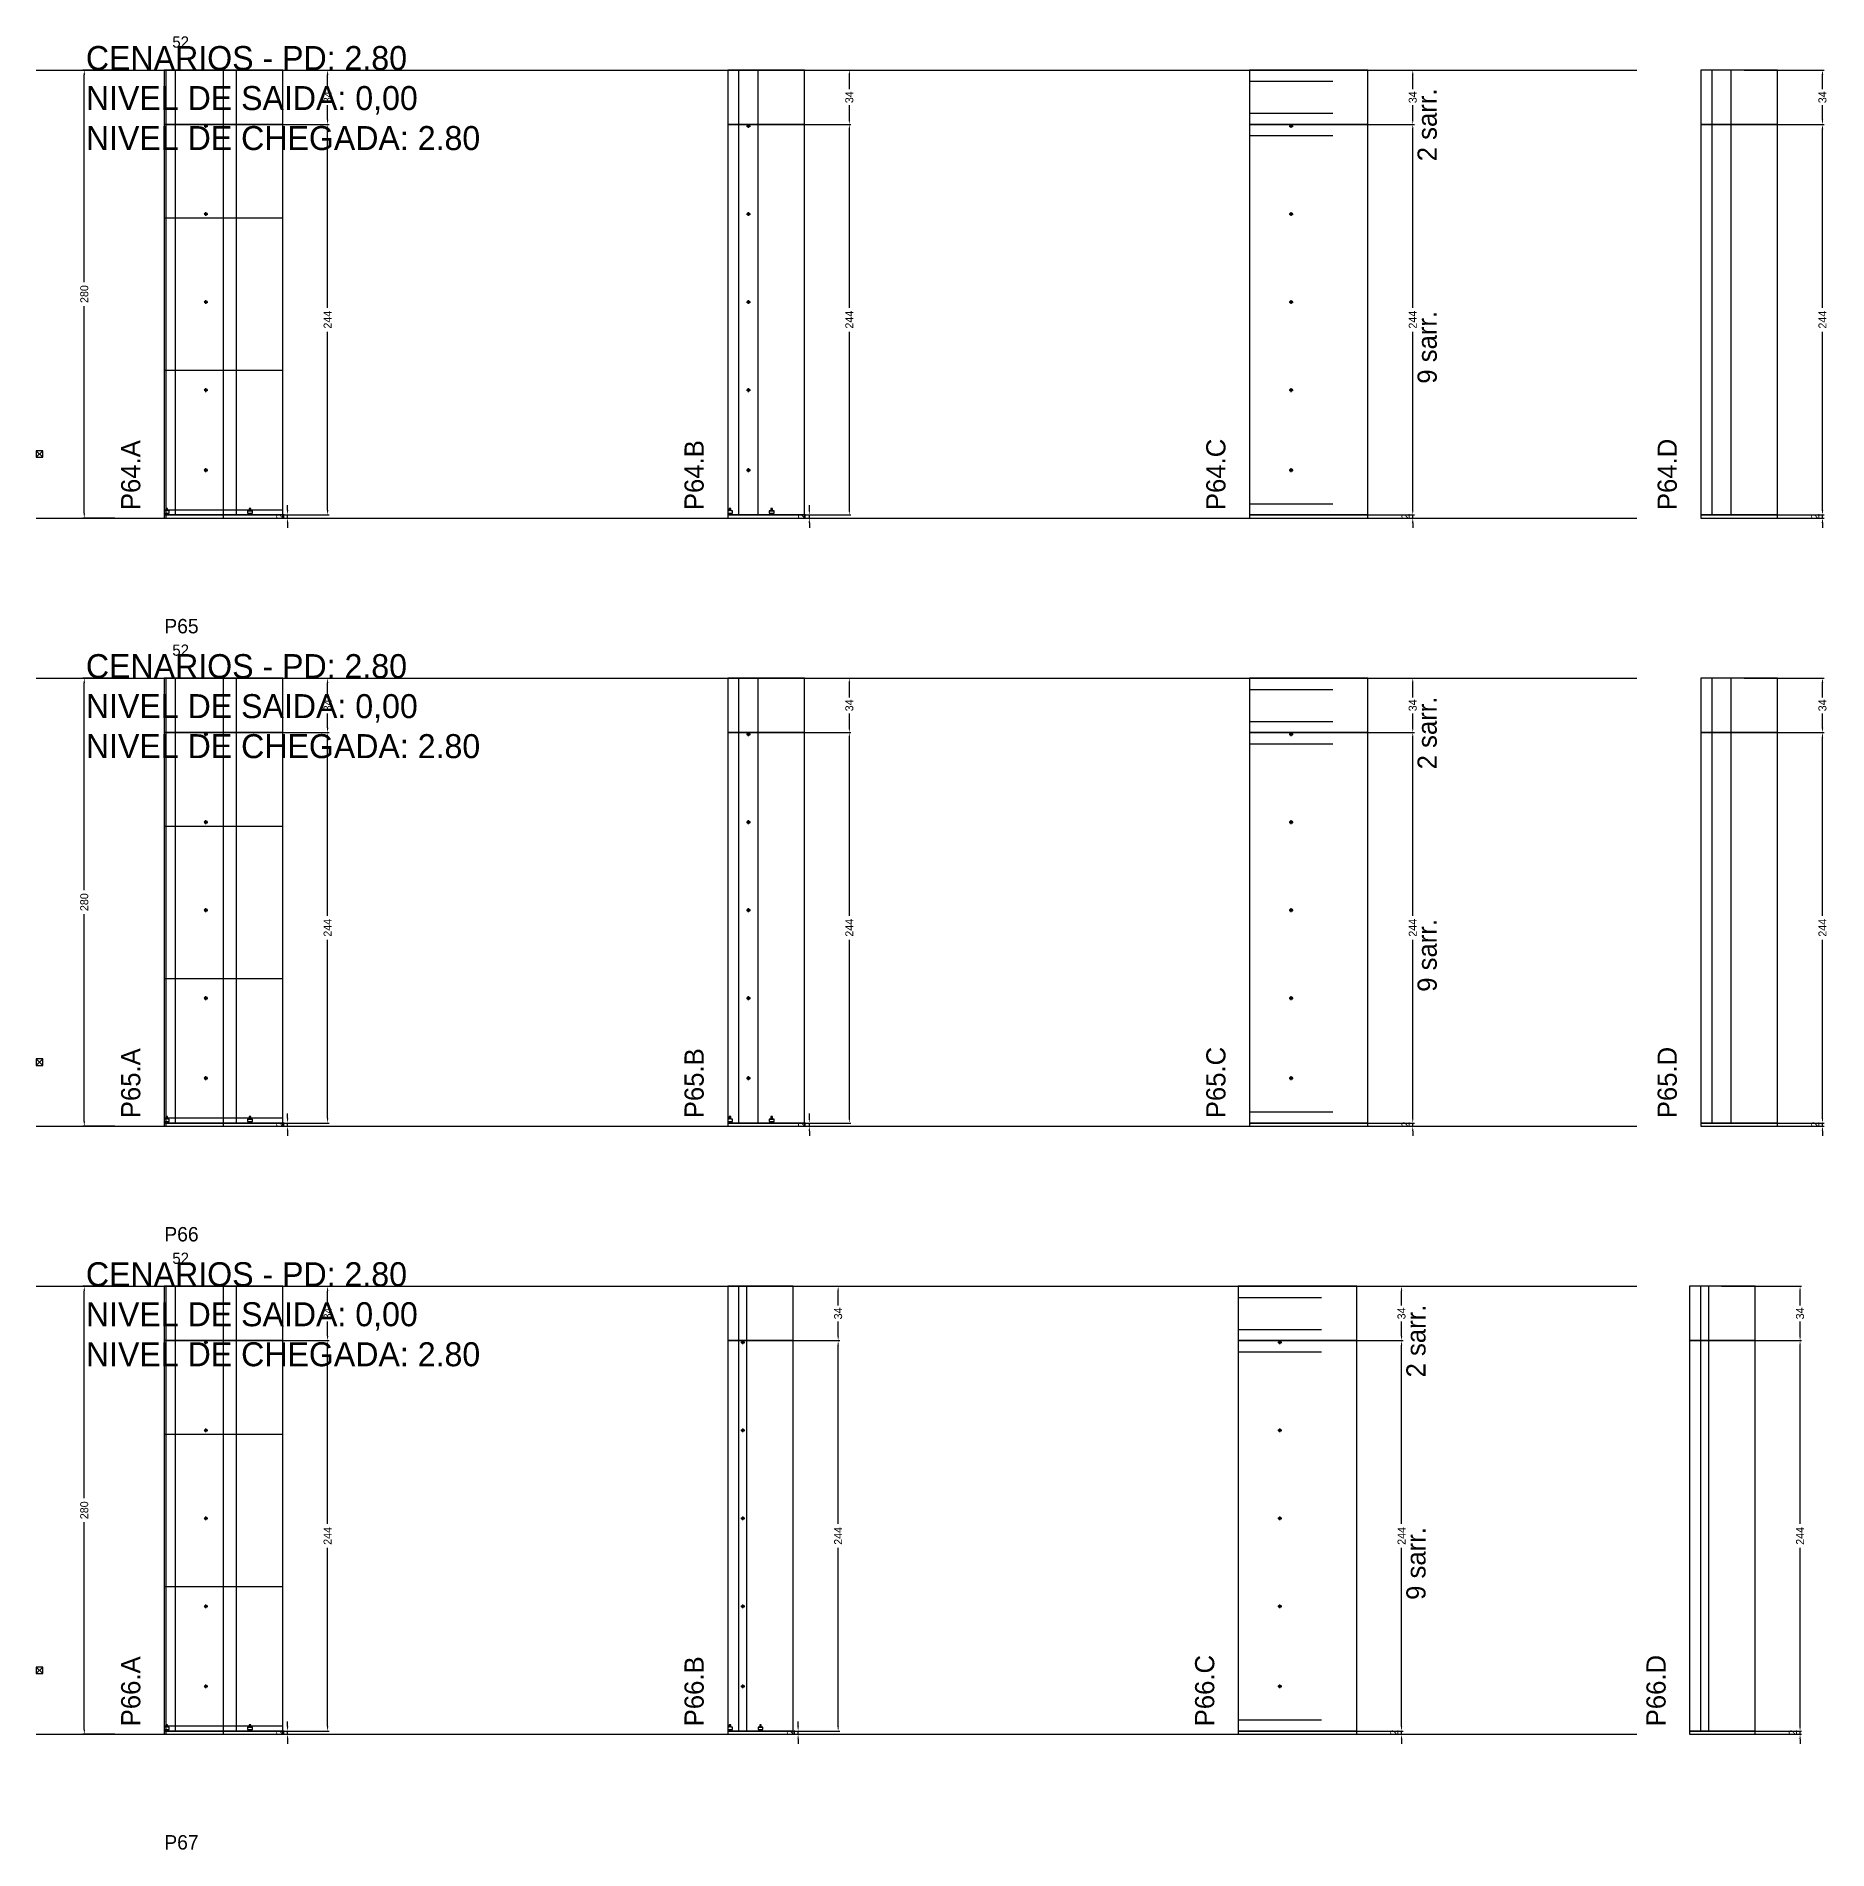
# Model space of a CAD drawing. Header units: centimetres. Extents: x -10500 to 4105, y -36866 to 295.
# Drawn here: x -7000 to -5881, y -25152 to -24019 of the extents above; entities that cross this region are included whole.
import ezdxf

# ---------------------------------------------------------------- set-up
doc = ezdxf.new("R2010")
doc.units = ezdxf.units.CM
doc.linetypes.add('DASHED', pattern=[2, -2])
for name, color, linetype in [('CHAPA', 140, 'Continuous'), ('COTA', 241, 'Continuous'), ('COTAS FURACAO', 16, 'Continuous'), ('Madeira', 30, 'Continuous'), ('NOMENCLATURA', 7, 'Continuous'), ('Nível', 160, 'Continuous'), ('Painéis', 200, 'Continuous'), ('Perfil Metálico', 150, 'Continuous'), ('SARR_2.2x7', 40, 'Continuous'), ('SARRAFO DE PRESSAO', 200, 'Continuous'), ('texto', 7, 'Continuous'), ('TEXTO_GERAL', 7, 'Continuous')]:
    doc.layers.add(name, color=color, linetype=linetype)
doc.dimstyles.new('PAINEL-NOVA', dxfattribs={"dimtxt": 5, "dimasz": 3, "dimexe": 1, "dimexo": 1, "dimgap": 1, "dimtad": 1, "dimcen": 2.5, "dimazin": 3, "dimtfac": 1, "dimtmove": 0, "dimatfit": 3})

# ---------------------------------------------------------------- blocks, each defined once
blk = doc.blocks.new('_CLOSEDFILLED')
at = {"color": 0, "linetype": 'BYBLOCK'}
blk.add_solid([(-1, 0.16), (0, 0), (-1, -0.16)], dxfattribs=at)
blk = doc.blocks.new('*D1639')
for p, q in [((-6951, -24040), (-6971, -24040)), ((-6970, -24172.5), (-6970, -24043)), ((-6970, -24317), (-6970, -24187.5)), ((-6951, -24320), (-6971, -24320))]:
    blk.add_line(p, q)
at = {"layer": 'Defpoints'}
for p in [(-6950, -24040), (-6970, -24320), (-6950, -24320)]:
    blk.add_point(p, dxfattribs=at)
at = {"layer": 'COTA', "xscale": 3, "yscale": 3}
for p, rotation in [((-6970, -24040), 90), ((-6970, -24320), 270)]:
    blk.add_blockref('_CLOSEDFILLED', p, dxfattribs=dict(at, rotation=rotation))
at = {"layer": 'COTA', "insert": (-6970, -24180), "char_height": 5, "attachment_point": 5, "rotation": 90}
blk.add_mtext('280', dxfattribs=at)
blk = doc.blocks.new('MULDURA')
at = {"layer": 'Paineis'}
for p, q in [((0, 0), (4, 4)), ((4, 0), (0, 4))]:
    blk.add_line(p, q, dxfattribs=at)
blk.add_lwpolyline([(0, 0), (4, 0), (4, 4), (0, 4)], close=True, dxfattribs=at)
blk = doc.blocks.new('*D1641')
for p, q in [((-6867, -24074), (-6817, -24074)), ((-6818, -24188.5), (-6818, -24077)), ((-6818, -24315), (-6818, -24203.5)), ((-6867, -24318), (-6817, -24318))]:
    blk.add_line(p, q)
at = {"layer": 'Defpoints'}
for p in [(-6868, -24074), (-6868, -24318), (-6818, -24318)]:
    blk.add_point(p, dxfattribs=at)
at = {"layer": 'COTA', "xscale": 3, "yscale": 3}
for p, rotation in [((-6818, -24074), 90), ((-6818, -24318), 270)]:
    blk.add_blockref('_CLOSEDFILLED', p, dxfattribs=dict(at, rotation=rotation))
at = {"layer": 'COTA', "insert": (-6818, -24196), "char_height": 5, "attachment_point": 5, "rotation": 90}
blk.add_mtext('244', dxfattribs=at)
blk = doc.blocks.new('*D1642')
for p, q in [((-6867, -24040), (-6817, -24040)), ((-6818, -24052), (-6818, -24043)), ((-6818, -24071), (-6818, -24062)), ((-6867, -24074), (-6817, -24074))]:
    blk.add_line(p, q)
at = {"layer": 'Defpoints'}
for p in [(-6868, -24040), (-6868, -24074), (-6818, -24074)]:
    blk.add_point(p, dxfattribs=at)
at = {"layer": 'COTA', "xscale": 3, "yscale": 3}
for p, rotation in [((-6818, -24040), 90), ((-6818, -24074), 270)]:
    blk.add_blockref('_CLOSEDFILLED', p, dxfattribs=dict(at, rotation=rotation))
at = {"layer": 'COTA', "insert": (-6818, -24057), "char_height": 5, "attachment_point": 5, "rotation": 90}
blk.add_mtext('34', dxfattribs=at)
blk = doc.blocks.new('SLIPTEE')
at = {"layer": 'Paineis'}
blk.add_lwpolyline([(0, 0), (3, 0), (3, 1.5), (2, 1.5), (2, 3), (1, 3), (1, 1.5), (0, 1.5)], close=True, dxfattribs=at)
blk = doc.blocks.new('SLIPTDD')
at = {"layer": 'Paineis'}
blk.add_line((0, 1.5), (3, 1.5), dxfattribs=at)
blk.add_lwpolyline([(0, 0), (3, 0), (3, 1.5), (2, 1.5), (2, 3), (1, 3), (1, 1.5), (0, 1.5)], close=True, dxfattribs=at)
blk = doc.blocks.new('furacao')
at = {"layer": 'COTAS FURACAO'}
for p, q in [((-1.2, 0), (1.2, 0)), ((0, -1.2), (0, 1.2))]:
    blk.add_line(p, q, dxfattribs=at)
blk.add_circle((0, 0), 0.8, dxfattribs=at)
blk = doc.blocks.new('*D1644')
for p, q in [((-6541, -24074), (-6491, -24074)), ((-6492, -24188.5), (-6492, -24077)), ((-6492, -24315), (-6492, -24203.5)), ((-6541, -24318), (-6491, -24318))]:
    blk.add_line(p, q)
at = {"layer": 'Defpoints'}
for p in [(-6542, -24074), (-6542, -24318), (-6492, -24318)]:
    blk.add_point(p, dxfattribs=at)
at = {"layer": 'COTA', "xscale": 3, "yscale": 3}
for p, rotation in [((-6492, -24074), 90), ((-6492, -24318), 270)]:
    blk.add_blockref('_CLOSEDFILLED', p, dxfattribs=dict(at, rotation=rotation))
at = {"layer": 'COTA', "insert": (-6492, -24196), "char_height": 5, "attachment_point": 5, "rotation": 90}
blk.add_mtext('244', dxfattribs=at)
blk = doc.blocks.new('*D1645')
for p, q in [((-6541, -24040), (-6491, -24040)), ((-6492, -24052), (-6492, -24043)), ((-6492, -24071), (-6492, -24062)), ((-6541, -24074), (-6491, -24074))]:
    blk.add_line(p, q)
at = {"layer": 'Defpoints'}
for p in [(-6542, -24040), (-6542, -24074), (-6492, -24074)]:
    blk.add_point(p, dxfattribs=at)
at = {"layer": 'COTA', "xscale": 3, "yscale": 3}
for p, rotation in [((-6492, -24040), 90), ((-6492, -24074), 270)]:
    blk.add_blockref('_CLOSEDFILLED', p, dxfattribs=dict(at, rotation=rotation))
at = {"layer": 'COTA', "insert": (-6492, -24057), "char_height": 5, "attachment_point": 5, "rotation": 90}
blk.add_mtext('34', dxfattribs=at)
blk = doc.blocks.new('*D1647')
for p, q in [((-6189, -24074), (-6139, -24074)), ((-6140, -24188.5), (-6140, -24077)), ((-6140, -24315), (-6140, -24203.5)), ((-6189, -24318), (-6139, -24318))]:
    blk.add_line(p, q)
at = {"layer": 'Defpoints'}
for p in [(-6190, -24074), (-6190, -24318), (-6140, -24318)]:
    blk.add_point(p, dxfattribs=at)
at = {"layer": 'COTA', "xscale": 3, "yscale": 3}
for p, rotation in [((-6140, -24074), 90), ((-6140, -24318), 270)]:
    blk.add_blockref('_CLOSEDFILLED', p, dxfattribs=dict(at, rotation=rotation))
at = {"layer": 'COTA', "insert": (-6140, -24196), "char_height": 5, "attachment_point": 5, "rotation": 90}
blk.add_mtext('244', dxfattribs=at)
blk = doc.blocks.new('*D1648')
for p, q in [((-6189, -24040), (-6139, -24040)), ((-6140, -24052), (-6140, -24043)), ((-6140, -24071), (-6140, -24062)), ((-6189, -24074), (-6139, -24074))]:
    blk.add_line(p, q)
at = {"layer": 'Defpoints'}
for p in [(-6190, -24040), (-6190, -24074), (-6140, -24074)]:
    blk.add_point(p, dxfattribs=at)
at = {"layer": 'COTA', "xscale": 3, "yscale": 3}
for p, rotation in [((-6140, -24040), 90), ((-6140, -24074), 270)]:
    blk.add_blockref('_CLOSEDFILLED', p, dxfattribs=dict(at, rotation=rotation))
at = {"layer": 'COTA', "insert": (-6140, -24057), "char_height": 5, "attachment_point": 5, "rotation": 90}
blk.add_mtext('34', dxfattribs=at)
blk = doc.blocks.new('*D1650')
for p, q in [((-5933, -24074), (-5883, -24074)), ((-5884, -24188.5), (-5884, -24077)), ((-5884, -24315), (-5884, -24203.5)), ((-5933, -24318), (-5883, -24318))]:
    blk.add_line(p, q)
at = {"layer": 'Defpoints'}
for p in [(-5934, -24074), (-5934, -24318), (-5884, -24318)]:
    blk.add_point(p, dxfattribs=at)
at = {"layer": 'COTA', "xscale": 3, "yscale": 3}
for p, rotation in [((-5884, -24074), 90), ((-5884, -24318), 270)]:
    blk.add_blockref('_CLOSEDFILLED', p, dxfattribs=dict(at, rotation=rotation))
at = {"layer": 'COTA', "insert": (-5884, -24196), "char_height": 5, "attachment_point": 5, "rotation": 90}
blk.add_mtext('244', dxfattribs=at)
blk = doc.blocks.new('*D1651')
for p, q in [((-5933, -24040), (-5883, -24040)), ((-5884, -24052), (-5884, -24043)), ((-5884, -24071), (-5884, -24062)), ((-5933, -24074), (-5883, -24074))]:
    blk.add_line(p, q)
at = {"layer": 'Defpoints'}
for p in [(-5934, -24040), (-5934, -24074), (-5884, -24074)]:
    blk.add_point(p, dxfattribs=at)
at = {"layer": 'COTA', "xscale": 3, "yscale": 3}
for p, rotation in [((-5884, -24040), 90), ((-5884, -24074), 270)]:
    blk.add_blockref('_CLOSEDFILLED', p, dxfattribs=dict(at, rotation=rotation))
at = {"layer": 'COTA', "insert": (-5884, -24057), "char_height": 5, "attachment_point": 5, "rotation": 90}
blk.add_mtext('34', dxfattribs=at)
blk = doc.blocks.new('*D1665')
for p, q in [((-6951, -24420), (-6971, -24420)), ((-6970, -24552.5), (-6970, -24423)), ((-6970, -24697), (-6970, -24567.5)), ((-6951, -24700), (-6971, -24700))]:
    blk.add_line(p, q)
at = {"layer": 'Defpoints'}
for p in [(-6950, -24420), (-6970, -24700), (-6950, -24700)]:
    blk.add_point(p, dxfattribs=at)
at = {"layer": 'COTA', "xscale": 3, "yscale": 3}
for p, rotation in [((-6970, -24420), 90), ((-6970, -24700), 270)]:
    blk.add_blockref('_CLOSEDFILLED', p, dxfattribs=dict(at, rotation=rotation))
at = {"layer": 'COTA', "insert": (-6970, -24560), "char_height": 5, "attachment_point": 5, "rotation": 90}
blk.add_mtext('280', dxfattribs=at)
blk = doc.blocks.new('*D1667')
for p, q in [((-6867, -24454), (-6817, -24454)), ((-6818, -24568.5), (-6818, -24457)), ((-6818, -24695), (-6818, -24583.5)), ((-6867, -24698), (-6817, -24698))]:
    blk.add_line(p, q)
at = {"layer": 'Defpoints'}
for p in [(-6868, -24454), (-6868, -24698), (-6818, -24698)]:
    blk.add_point(p, dxfattribs=at)
at = {"layer": 'COTA', "xscale": 3, "yscale": 3}
for p, rotation in [((-6818, -24454), 90), ((-6818, -24698), 270)]:
    blk.add_blockref('_CLOSEDFILLED', p, dxfattribs=dict(at, rotation=rotation))
at = {"layer": 'COTA', "insert": (-6818, -24576), "char_height": 5, "attachment_point": 5, "rotation": 90}
blk.add_mtext('244', dxfattribs=at)
blk = doc.blocks.new('*D1668')
for p, q in [((-6867, -24420), (-6817, -24420)), ((-6818, -24432), (-6818, -24423)), ((-6818, -24451), (-6818, -24442)), ((-6867, -24454), (-6817, -24454))]:
    blk.add_line(p, q)
at = {"layer": 'Defpoints'}
for p in [(-6868, -24420), (-6868, -24454), (-6818, -24454)]:
    blk.add_point(p, dxfattribs=at)
at = {"layer": 'COTA', "xscale": 3, "yscale": 3}
for p, rotation in [((-6818, -24420), 90), ((-6818, -24454), 270)]:
    blk.add_blockref('_CLOSEDFILLED', p, dxfattribs=dict(at, rotation=rotation))
at = {"layer": 'COTA', "insert": (-6818, -24437), "char_height": 5, "attachment_point": 5, "rotation": 90}
blk.add_mtext('34', dxfattribs=at)
blk = doc.blocks.new('*D1670')
for p, q in [((-6541, -24454), (-6491, -24454)), ((-6492, -24568.5), (-6492, -24457)), ((-6492, -24695), (-6492, -24583.5)), ((-6541, -24698), (-6491, -24698))]:
    blk.add_line(p, q)
at = {"layer": 'Defpoints'}
for p in [(-6542, -24454), (-6542, -24698), (-6492, -24698)]:
    blk.add_point(p, dxfattribs=at)
at = {"layer": 'COTA', "xscale": 3, "yscale": 3}
for p, rotation in [((-6492, -24454), 90), ((-6492, -24698), 270)]:
    blk.add_blockref('_CLOSEDFILLED', p, dxfattribs=dict(at, rotation=rotation))
at = {"layer": 'COTA', "insert": (-6492, -24576), "char_height": 5, "attachment_point": 5, "rotation": 90}
blk.add_mtext('244', dxfattribs=at)
blk = doc.blocks.new('*D1671')
for p, q in [((-6541, -24420), (-6491, -24420)), ((-6492, -24432), (-6492, -24423)), ((-6492, -24451), (-6492, -24442)), ((-6541, -24454), (-6491, -24454))]:
    blk.add_line(p, q)
at = {"layer": 'Defpoints'}
for p in [(-6542, -24420), (-6542, -24454), (-6492, -24454)]:
    blk.add_point(p, dxfattribs=at)
at = {"layer": 'COTA', "xscale": 3, "yscale": 3}
for p, rotation in [((-6492, -24420), 90), ((-6492, -24454), 270)]:
    blk.add_blockref('_CLOSEDFILLED', p, dxfattribs=dict(at, rotation=rotation))
at = {"layer": 'COTA', "insert": (-6492, -24437), "char_height": 5, "attachment_point": 5, "rotation": 90}
blk.add_mtext('34', dxfattribs=at)
blk = doc.blocks.new('*D1673')
for p, q in [((-6189, -24454), (-6139, -24454)), ((-6140, -24568.5), (-6140, -24457)), ((-6140, -24695), (-6140, -24583.5)), ((-6189, -24698), (-6139, -24698))]:
    blk.add_line(p, q)
at = {"layer": 'Defpoints'}
for p in [(-6190, -24454), (-6190, -24698), (-6140, -24698)]:
    blk.add_point(p, dxfattribs=at)
at = {"layer": 'COTA', "xscale": 3, "yscale": 3}
for p, rotation in [((-6140, -24454), 90), ((-6140, -24698), 270)]:
    blk.add_blockref('_CLOSEDFILLED', p, dxfattribs=dict(at, rotation=rotation))
at = {"layer": 'COTA', "insert": (-6140, -24576), "char_height": 5, "attachment_point": 5, "rotation": 90}
blk.add_mtext('244', dxfattribs=at)
blk = doc.blocks.new('*D1674')
for p, q in [((-6189, -24420), (-6139, -24420)), ((-6140, -24432), (-6140, -24423)), ((-6140, -24451), (-6140, -24442)), ((-6189, -24454), (-6139, -24454))]:
    blk.add_line(p, q)
at = {"layer": 'Defpoints'}
for p in [(-6190, -24420), (-6190, -24454), (-6140, -24454)]:
    blk.add_point(p, dxfattribs=at)
at = {"layer": 'COTA', "xscale": 3, "yscale": 3}
for p, rotation in [((-6140, -24420), 90), ((-6140, -24454), 270)]:
    blk.add_blockref('_CLOSEDFILLED', p, dxfattribs=dict(at, rotation=rotation))
at = {"layer": 'COTA', "insert": (-6140, -24437), "char_height": 5, "attachment_point": 5, "rotation": 90}
blk.add_mtext('34', dxfattribs=at)
blk = doc.blocks.new('*D1676')
for p, q in [((-5933, -24454), (-5883, -24454)), ((-5884, -24568.5), (-5884, -24457)), ((-5884, -24695), (-5884, -24583.5)), ((-5933, -24698), (-5883, -24698))]:
    blk.add_line(p, q)
at = {"layer": 'Defpoints'}
for p in [(-5934, -24454), (-5934, -24698), (-5884, -24698)]:
    blk.add_point(p, dxfattribs=at)
at = {"layer": 'COTA', "xscale": 3, "yscale": 3}
for p, rotation in [((-5884, -24454), 90), ((-5884, -24698), 270)]:
    blk.add_blockref('_CLOSEDFILLED', p, dxfattribs=dict(at, rotation=rotation))
at = {"layer": 'COTA', "insert": (-5884, -24576), "char_height": 5, "attachment_point": 5, "rotation": 90}
blk.add_mtext('244', dxfattribs=at)
blk = doc.blocks.new('*D1677')
for p, q in [((-5933, -24420), (-5883, -24420)), ((-5884, -24432), (-5884, -24423)), ((-5884, -24451), (-5884, -24442)), ((-5933, -24454), (-5883, -24454))]:
    blk.add_line(p, q)
at = {"layer": 'Defpoints'}
for p in [(-5934, -24420), (-5934, -24454), (-5884, -24454)]:
    blk.add_point(p, dxfattribs=at)
at = {"layer": 'COTA', "xscale": 3, "yscale": 3}
for p, rotation in [((-5884, -24420), 90), ((-5884, -24454), 270)]:
    blk.add_blockref('_CLOSEDFILLED', p, dxfattribs=dict(at, rotation=rotation))
at = {"layer": 'COTA', "insert": (-5884, -24437), "char_height": 5, "attachment_point": 5, "rotation": 90}
blk.add_mtext('34', dxfattribs=at)
blk = doc.blocks.new('*D1691')
for p, q in [((-6951, -24800), (-6971, -24800)), ((-6970, -24932.5), (-6970, -24803)), ((-6970, -25077), (-6970, -24947.5)), ((-6951, -25080), (-6971, -25080))]:
    blk.add_line(p, q)
at = {"layer": 'Defpoints'}
for p in [(-6950, -24800), (-6970, -25080), (-6950, -25080)]:
    blk.add_point(p, dxfattribs=at)
at = {"layer": 'COTA', "xscale": 3, "yscale": 3}
for p, rotation in [((-6970, -24800), 90), ((-6970, -25080), 270)]:
    blk.add_blockref('_CLOSEDFILLED', p, dxfattribs=dict(at, rotation=rotation))
at = {"layer": 'COTA', "insert": (-6970, -24940), "char_height": 5, "attachment_point": 5, "rotation": 90}
blk.add_mtext('280', dxfattribs=at)
blk = doc.blocks.new('*D1693')
for p, q in [((-6867, -24834), (-6817, -24834)), ((-6818, -24948.5), (-6818, -24837)), ((-6818, -25075), (-6818, -24963.5)), ((-6867, -25078), (-6817, -25078))]:
    blk.add_line(p, q)
at = {"layer": 'Defpoints'}
for p in [(-6868, -24834), (-6868, -25078), (-6818, -25078)]:
    blk.add_point(p, dxfattribs=at)
at = {"layer": 'COTA', "xscale": 3, "yscale": 3}
for p, rotation in [((-6818, -24834), 90), ((-6818, -25078), 270)]:
    blk.add_blockref('_CLOSEDFILLED', p, dxfattribs=dict(at, rotation=rotation))
at = {"layer": 'COTA', "insert": (-6818, -24956), "char_height": 5, "attachment_point": 5, "rotation": 90}
blk.add_mtext('244', dxfattribs=at)
blk = doc.blocks.new('*D1694')
for p, q in [((-6867, -24800), (-6817, -24800)), ((-6818, -24812), (-6818, -24803)), ((-6818, -24831), (-6818, -24822)), ((-6867, -24834), (-6817, -24834))]:
    blk.add_line(p, q)
at = {"layer": 'Defpoints'}
for p in [(-6868, -24800), (-6868, -24834), (-6818, -24834)]:
    blk.add_point(p, dxfattribs=at)
at = {"layer": 'COTA', "xscale": 3, "yscale": 3}
for p, rotation in [((-6818, -24800), 90), ((-6818, -24834), 270)]:
    blk.add_blockref('_CLOSEDFILLED', p, dxfattribs=dict(at, rotation=rotation))
at = {"layer": 'COTA', "insert": (-6818, -24817), "char_height": 5, "attachment_point": 5, "rotation": 90}
blk.add_mtext('34', dxfattribs=at)
blk = doc.blocks.new('*D1696')
for p, q in [((-6548, -24834), (-6498, -24834)), ((-6499, -24948.5), (-6499, -24837)), ((-6499, -25075), (-6499, -24963.5)), ((-6548, -25078), (-6498, -25078))]:
    blk.add_line(p, q)
at = {"layer": 'Defpoints'}
for p in [(-6549, -24834), (-6549, -25078), (-6499, -25078)]:
    blk.add_point(p, dxfattribs=at)
at = {"layer": 'COTA', "xscale": 3, "yscale": 3}
for p, rotation in [((-6499, -24834), 90), ((-6499, -25078), 270)]:
    blk.add_blockref('_CLOSEDFILLED', p, dxfattribs=dict(at, rotation=rotation))
at = {"layer": 'COTA', "insert": (-6499, -24956), "char_height": 5, "attachment_point": 5, "rotation": 90}
blk.add_mtext('244', dxfattribs=at)
blk = doc.blocks.new('*D1697')
for p, q in [((-6548, -24800), (-6498, -24800)), ((-6499, -24812), (-6499, -24803)), ((-6499, -24831), (-6499, -24822)), ((-6548, -24834), (-6498, -24834))]:
    blk.add_line(p, q)
at = {"layer": 'Defpoints'}
for p in [(-6549, -24800), (-6549, -24834), (-6499, -24834)]:
    blk.add_point(p, dxfattribs=at)
at = {"layer": 'COTA', "xscale": 3, "yscale": 3}
for p, rotation in [((-6499, -24800), 90), ((-6499, -24834), 270)]:
    blk.add_blockref('_CLOSEDFILLED', p, dxfattribs=dict(at, rotation=rotation))
at = {"layer": 'COTA', "insert": (-6499, -24817), "char_height": 5, "attachment_point": 5, "rotation": 90}
blk.add_mtext('34', dxfattribs=at)
blk = doc.blocks.new('*D1699')
for p, q in [((-6196, -24834), (-6146, -24834)), ((-6147, -24948.5), (-6147, -24837)), ((-6147, -25075), (-6147, -24963.5)), ((-6196, -25078), (-6146, -25078))]:
    blk.add_line(p, q)
at = {"layer": 'Defpoints'}
for p in [(-6197, -24834), (-6197, -25078), (-6147, -25078)]:
    blk.add_point(p, dxfattribs=at)
at = {"layer": 'COTA', "xscale": 3, "yscale": 3}
for p, rotation in [((-6147, -24834), 90), ((-6147, -25078), 270)]:
    blk.add_blockref('_CLOSEDFILLED', p, dxfattribs=dict(at, rotation=rotation))
at = {"layer": 'COTA', "insert": (-6147, -24956), "char_height": 5, "attachment_point": 5, "rotation": 90}
blk.add_mtext('244', dxfattribs=at)
blk = doc.blocks.new('*D1700')
for p, q in [((-6196, -24800), (-6146, -24800)), ((-6147, -24812), (-6147, -24803)), ((-6147, -24831), (-6147, -24822)), ((-6196, -24834), (-6146, -24834))]:
    blk.add_line(p, q)
at = {"layer": 'Defpoints'}
for p in [(-6197, -24800), (-6197, -24834), (-6147, -24834)]:
    blk.add_point(p, dxfattribs=at)
at = {"layer": 'COTA', "xscale": 3, "yscale": 3}
for p, rotation in [((-6147, -24800), 90), ((-6147, -24834), 270)]:
    blk.add_blockref('_CLOSEDFILLED', p, dxfattribs=dict(at, rotation=rotation))
at = {"layer": 'COTA', "insert": (-6147, -24817), "char_height": 5, "attachment_point": 5, "rotation": 90}
blk.add_mtext('34', dxfattribs=at)
blk = doc.blocks.new('*D1702')
for p, q in [((-5947, -24834), (-5897, -24834)), ((-5898, -24948.5), (-5898, -24837)), ((-5898, -25075), (-5898, -24963.5)), ((-5947, -25078), (-5897, -25078))]:
    blk.add_line(p, q)
at = {"layer": 'Defpoints'}
for p in [(-5948, -24834), (-5948, -25078), (-5898, -25078)]:
    blk.add_point(p, dxfattribs=at)
at = {"layer": 'COTA', "xscale": 3, "yscale": 3}
for p, rotation in [((-5898, -24834), 90), ((-5898, -25078), 270)]:
    blk.add_blockref('_CLOSEDFILLED', p, dxfattribs=dict(at, rotation=rotation))
at = {"layer": 'COTA', "insert": (-5898, -24956), "char_height": 5, "attachment_point": 5, "rotation": 90}
blk.add_mtext('244', dxfattribs=at)
blk = doc.blocks.new('*D1703')
for p, q in [((-5947, -24800), (-5897, -24800)), ((-5898, -24812), (-5898, -24803)), ((-5898, -24831), (-5898, -24822)), ((-5947, -24834), (-5897, -24834))]:
    blk.add_line(p, q)
at = {"layer": 'Defpoints'}
for p in [(-5948, -24800), (-5948, -24834), (-5898, -24834)]:
    blk.add_point(p, dxfattribs=at)
at = {"layer": 'COTA', "xscale": 3, "yscale": 3}
for p, rotation in [((-5898, -24800), 90), ((-5898, -24834), 270)]:
    blk.add_blockref('_CLOSEDFILLED', p, dxfattribs=dict(at, rotation=rotation))
at = {"layer": 'COTA', "insert": (-5898, -24817), "char_height": 5, "attachment_point": 5, "rotation": 90}
blk.add_mtext('34', dxfattribs=at)

msp = doc.modelspace()

# ---------------------------------------------------------------- linework, layer by layer
at = {"layer": 'CHAPA'}
for points in [[(-6920, -24320), (-6918.8, -24320), (-6918.8, -24040), (-6920, -24040)], [(-6920, -24700), (-6918.8, -24700), (-6918.8, -24420), (-6920, -24420)], [(-6920, -25080), (-6918.8, -25080), (-6918.8, -24800), (-6920, -24800)]]:
    msp.add_lwpolyline(points, close=True, dxfattribs=at)
at = {"layer": 'Madeira'}
for points in [[(-6920, -24132.4), (-6846, -24132.4)], [(-6920, -24227.6), (-6846, -24227.6)], [(-6920, -24512.4), (-6846, -24512.4)], [(-6920, -24607.6), (-6846, -24607.6)], [(-6920, -24892.4), (-6846, -24892.4)], [(-6920, -24987.6), (-6846, -24987.6)]]:
    msp.add_lwpolyline(points, dxfattribs=at)
at = {"layer": 'Nível', "linetype": 'DASHED'}
for points in [[(-7000, -24040), (-6000, -24040)], [(-7000, -24320), (-6000, -24320)], [(-7000, -24420), (-6000, -24420)], [(-7000, -24700), (-6000, -24700)], [(-7000, -24800), (-6000, -24800)], [(-7000, -25080), (-6000, -25080)]]:
    msp.add_lwpolyline(points, dxfattribs=at)
at = {"layer": 'Painéis'}
for points in [[(-6920, -24074), (-6846, -24074), (-6846, -24040), (-6920, -24040)], [(-6920, -24320), (-6846, -24320), (-6846, -24040), (-6920, -24040)], [(-6568, -24074), (-6520, -24074), (-6520, -24040), (-6568, -24040)], [(-6242, -24074), (-6168, -24074), (-6168, -24040), (-6242, -24040)], [(-5960, -24074), (-5912, -24074), (-5912, -24040), (-5960, -24040)], [(-6920, -24318), (-6846, -24318), (-6846, -24074), (-6920, -24074)], [(-6568, -24318), (-6520, -24318), (-6520, -24074), (-6568, -24074)], [(-6242, -24318), (-6168, -24318), (-6168, -24074), (-6242, -24074)], [(-5960, -24318), (-5912, -24318), (-5912, -24074), (-5960, -24074)], [(-6920, -24320), (-6846, -24320), (-6846, -24318), (-6920, -24318)], [(-6568, -24320), (-6520, -24320), (-6520, -24318), (-6568, -24318)], [(-6242, -24320), (-6168, -24320), (-6168, -24318), (-6242, -24318)], [(-5960, -24320), (-5912, -24320), (-5912, -24318), (-5960, -24318)], [(-6920, -24454), (-6846, -24454), (-6846, -24420), (-6920, -24420)], [(-6920, -24700), (-6846, -24700), (-6846, -24420), (-6920, -24420)], [(-6568, -24454), (-6520, -24454), (-6520, -24420), (-6568, -24420)], [(-6242, -24454), (-6168, -24454), (-6168, -24420), (-6242, -24420)], [(-5960, -24454), (-5912, -24454), (-5912, -24420), (-5960, -24420)], [(-6920, -24698), (-6846, -24698), (-6846, -24454), (-6920, -24454)], [(-6568, -24698), (-6520, -24698), (-6520, -24454), (-6568, -24454)], [(-6242, -24698), (-6168, -24698), (-6168, -24454), (-6242, -24454)], [(-5960, -24698), (-5912, -24698), (-5912, -24454), (-5960, -24454)], [(-6920, -24700), (-6846, -24700), (-6846, -24698), (-6920, -24698)], [(-6568, -24700), (-6520, -24700), (-6520, -24698), (-6568, -24698)], [(-6242, -24700), (-6168, -24700), (-6168, -24698), (-6242, -24698)], [(-5960, -24700), (-5912, -24700), (-5912, -24698), (-5960, -24698)], [(-6920, -24834), (-6846, -24834), (-6846, -24800), (-6920, -24800)], [(-6920, -25080), (-6846, -25080), (-6846, -24800), (-6920, -24800)], [(-6568, -24834), (-6527, -24834), (-6527, -24800), (-6568, -24800)], [(-6249, -24834), (-6175, -24834), (-6175, -24800), (-6249, -24800)], [(-5967, -24834), (-5926, -24834), (-5926, -24800), (-5967, -24800)], [(-6920, -25078), (-6846, -25078), (-6846, -24834), (-6920, -24834)], [(-6568, -25078), (-6527, -25078), (-6527, -24834), (-6568, -24834)], [(-6249, -25078), (-6175, -25078), (-6175, -24834), (-6249, -24834)], [(-5967, -25078), (-5926, -25078), (-5926, -24834), (-5967, -24834)], [(-6920, -25080), (-6846, -25080), (-6846, -25078), (-6920, -25078)], [(-6568, -25080), (-6527, -25080), (-6527, -25078), (-6568, -25078)], [(-6249, -25080), (-6175, -25080), (-6175, -25078), (-6249, -25078)], [(-5967, -25080), (-5926, -25080), (-5926, -25078), (-5967, -25078)]]:
    msp.add_lwpolyline(points, close=True, dxfattribs=at)
at = {"layer": 'Perfil Metálico'}
for p, q in [((-6883, -24320), (-6883, -24040)), ((-6883, -24700), (-6883, -24420)), ((-6883, -25080), (-6883, -24800))]:
    msp.add_line(p, q, dxfattribs=at)
at = {"layer": 'SARR_2.2x7'}
for points in [[(-6913, -24074), (-6913, -24040)], [(-6875, -24074), (-6875, -24040)], [(-6561, -24074), (-6561, -24040)], [(-6549, -24074), (-6549, -24040)], [(-6242, -24047), (-6190, -24047)], [(-5953, -24074), (-5953, -24040)], [(-5941, -24074), (-5941, -24040)], [(-6242, -24067), (-6190, -24067)], [(-6242, -24081), (-6190, -24081)], [(-6242, -24311), (-6190, -24311)], [(-6913, -24454), (-6913, -24420)], [(-6875, -24454), (-6875, -24420)], [(-6561, -24454), (-6561, -24420)], [(-6549, -24454), (-6549, -24420)], [(-5953, -24454), (-5953, -24420)], [(-5941, -24454), (-5941, -24420)], [(-6242, -24427), (-6190, -24427)], [(-6242, -24447), (-6190, -24447)], [(-6242, -24461), (-6190, -24461)], [(-6242, -24691), (-6190, -24691)], [(-6913, -24834), (-6913, -24800)], [(-6875, -24834), (-6875, -24800)], [(-6561, -24834), (-6561, -24800)], [(-6556, -24834), (-6556, -24800)], [(-5960, -24834), (-5960, -24800)], [(-5955, -24834), (-5955, -24800)], [(-6249, -24807), (-6197, -24807)], [(-6249, -24827), (-6197, -24827)], [(-6249, -24841), (-6197, -24841)], [(-6249, -25071), (-6197, -25071)]]:
    msp.add_lwpolyline(points, dxfattribs=at)
at = {"layer": 'SARR_2.2x7', "linetype": 'DASHED'}
for points in [[(-6913, -24318), (-6913, -24074)], [(-6875, -24318), (-6875, -24074)], [(-6561, -24318), (-6561, -24074)], [(-6549, -24318), (-6549, -24074)], [(-5953, -24318), (-5953, -24074)], [(-5941, -24318), (-5941, -24074)], [(-6913, -24698), (-6913, -24454)], [(-6875, -24698), (-6875, -24454)], [(-6561, -24698), (-6561, -24454)], [(-6549, -24698), (-6549, -24454)], [(-5953, -24698), (-5953, -24454)], [(-5941, -24698), (-5941, -24454)], [(-6913, -25078), (-6913, -24834)], [(-6875, -25078), (-6875, -24834)], [(-6561, -25078), (-6561, -24834)], [(-6556, -25078), (-6556, -24834)], [(-5960, -25078), (-5960, -24834)], [(-5955, -25078), (-5955, -24834)]]:
    msp.add_lwpolyline(points, dxfattribs=at)
at = {"layer": 'SARRAFO DE PRESSAO'}
for points in [[(-6920, -24320), (-6846, -24320), (-6846, -24315), (-6920, -24315)], [(-6920, -24700), (-6846, -24700), (-6846, -24695), (-6920, -24695)], [(-6920, -25080), (-6846, -25080), (-6846, -25075), (-6920, -25075)]]:
    msp.add_lwpolyline(points, close=True, dxfattribs=at)

# ---------------------------------------------------------------- block references
at = {"layer": 'COTA'}
for name, p in [('furacao', (-6894, -24075)), ('furacao', (-6555, -24075)), ('furacao', (-6216, -24075)), ('furacao', (-6894, -24130)), ('furacao', (-6555, -24130)), ('furacao', (-6216, -24130)), ('furacao', (-6894, -24185)), ('furacao', (-6555, -24185)), ('furacao', (-6216, -24185)), ('furacao', (-6894, -24240)), ('furacao', (-6555, -24240)), ('furacao', (-6216, -24240)), ('MULDURA', (-7000, -24282)), ('furacao', (-6894, -24290)), ('furacao', (-6555, -24290)), ('furacao', (-6216, -24290)), ('SLIPTEE', (-6920, -24317)), ('SLIPTDD', (-6868, -24317)), ('SLIPTEE', (-6568, -24317)), ('SLIPTDD', (-6542, -24317)), ('furacao', (-6894, -24455)), ('furacao', (-6555, -24455)), ('furacao', (-6216, -24455)), ('furacao', (-6894, -24510)), ('furacao', (-6555, -24510)), ('furacao', (-6216, -24510)), ('furacao', (-6894, -24565)), ('furacao', (-6555, -24565)), ('furacao', (-6216, -24565)), ('furacao', (-6894, -24620)), ('furacao', (-6555, -24620)), ('furacao', (-6216, -24620)), ('MULDURA', (-7000, -24662)), ('furacao', (-6894, -24670)), ('furacao', (-6555, -24670)), ('furacao', (-6216, -24670)), ('SLIPTEE', (-6920, -24697)), ('SLIPTDD', (-6868, -24697)), ('SLIPTEE', (-6568, -24697)), ('SLIPTDD', (-6542, -24697)), ('furacao', (-6894, -24835)), ('furacao', (-6558.5, -24835)), ('furacao', (-6223, -24835)), ('furacao', (-6894, -24890)), ('furacao', (-6558.5, -24890)), ('furacao', (-6223, -24890)), ('furacao', (-6894, -24945)), ('furacao', (-6558.5, -24945)), ('furacao', (-6223, -24945)), ('furacao', (-6894, -25000)), ('furacao', (-6558.5, -25000)), ('furacao', (-6223, -25000)), ('MULDURA', (-7000, -25042)), ('furacao', (-6894, -25050)), ('furacao', (-6558.5, -25050)), ('furacao', (-6223, -25050)), ('SLIPTEE', (-6920, -25077)), ('SLIPTDD', (-6868, -25077)), ('SLIPTEE', (-6568, -25077)), ('SLIPTDD', (-6549, -25077))]:
    msp.add_blockref(name, p, dxfattribs=at)

# ---------------------------------------------------------------- texts
at = {"layer": 'NOMENCLATURA'}
for s, p in [('CENARIOS - PD: 2.80', (-6969, -24040)), ('NIVEL DE SAIDA: 0,00', (-6969, -24065)), ('NIVEL DE CHEGADA: 2.80', (-6969, -24090)), ('CENARIOS - PD: 2.80', (-6969, -24420)), ('NIVEL DE SAIDA: 0,00', (-6969, -24445)), ('NIVEL DE CHEGADA: 2.80', (-6969, -24470)), ('CENARIOS - PD: 2.80', (-6969, -24800)), ('NIVEL DE SAIDA: 0,00', (-6969, -24825)), ('NIVEL DE CHEGADA: 2.80', (-6969, -24850))]:
    msp.add_text(s, height=15, dxfattribs=at).set_placement(p)
for s, p in [('2 sarr.', (-6125, -24097)), ('9 sarr.', (-6125, -24236)), ('P64.A', (-6935, -24315)), ('P64.B', (-6583, -24315)), ('P64.C', (-6257, -24315)), ('P64.D', (-5975, -24315)), ('2 sarr.', (-6125, -24477)), ('9 sarr.', (-6125, -24616)), ('P65.A', (-6935, -24695)), ('P65.B', (-6583, -24695)), ('P65.C', (-6257, -24695)), ('P65.D', (-5975, -24695)), ('2 sarr.', (-6132, -24857)), ('9 sarr.', (-6132, -24996)), ('P66.A', (-6935, -25075)), ('P66.B', (-6583, -25075)), ('P66.C', (-6264, -25075)), ('P66.D', (-5982, -25075))]:
    msp.add_text(s, height=12, rotation=90, dxfattribs=at).set_placement(p)
at = {"layer": 'texto'}
for p in [(-6915, -24026), (-6915, -24406), (-6915, -24786)]:
    msp.add_text('52', height=7, dxfattribs=at).set_placement(p)
at = {"layer": 'TEXTO_GERAL'}
for s, p in [('P65', (-6920, -24392)), ('P66', (-6920, -24772)), ('P67', (-6920, -25152))]:
    msp.add_text(s, height=9, dxfattribs=at).set_placement(p)

# ---------------------------------------------------------------- dimensions: what is measured, and where the dimension line sits
at = {"layer": 'COTA'}
for base, p1, p2, picture, middle in [((-6970, -24320), (-6950, -24320), (-6950, -24040), '*D1639', (-6970, -24180)), ((-6818, -24074), (-6868, -24074), (-6868, -24040), '*D1642', (-6818, -24057)), ((-6492, -24074), (-6542, -24074), (-6542, -24040), '*D1645', (-6492, -24057)), ((-6140, -24074), (-6190, -24074), (-6190, -24040), '*D1648', (-6140, -24057)), ((-5884, -24074), (-5934, -24074), (-5934, -24040), '*D1651', (-5884, -24057)), ((-6818, -24318), (-6868, -24318), (-6868, -24074), '*D1641', (-6818, -24196)), ((-6492, -24318), (-6542, -24318), (-6542, -24074), '*D1644', (-6492, -24196)), ((-6140, -24318), (-6190, -24318), (-6190, -24074), '*D1647', (-6140, -24196)), ((-5884, -24318), (-5934, -24318), (-5934, -24074), '*D1650', (-5884, -24196)), ((-6970, -24700), (-6950, -24700), (-6950, -24420), '*D1665', (-6970, -24560)), ((-6818, -24454), (-6868, -24454), (-6868, -24420), '*D1668', (-6818, -24437)), ((-6492, -24454), (-6542, -24454), (-6542, -24420), '*D1671', (-6492, -24437)), ((-6140, -24454), (-6190, -24454), (-6190, -24420), '*D1674', (-6140, -24437)), ((-5884, -24454), (-5934, -24454), (-5934, -24420), '*D1677', (-5884, -24437)), ((-6818, -24698), (-6868, -24698), (-6868, -24454), '*D1667', (-6818, -24576)), ((-6492, -24698), (-6542, -24698), (-6542, -24454), '*D1670', (-6492, -24576)), ((-6140, -24698), (-6190, -24698), (-6190, -24454), '*D1673', (-6140, -24576)), ((-5884, -24698), (-5934, -24698), (-5934, -24454), '*D1676', (-5884, -24576)), ((-6970, -25080), (-6950, -25080), (-6950, -24800), '*D1691', (-6970, -24940)), ((-6818, -24834), (-6868, -24834), (-6868, -24800), '*D1694', (-6818, -24817)), ((-6499, -24834), (-6549, -24834), (-6549, -24800), '*D1697', (-6499, -24817)), ((-6147, -24834), (-6197, -24834), (-6197, -24800), '*D1700', (-6147, -24817)), ((-5898, -24834), (-5948, -24834), (-5948, -24800), '*D1703', (-5898, -24817)), ((-6818, -25078), (-6868, -25078), (-6868, -24834), '*D1693', (-6818, -24956)), ((-6499, -25078), (-6549, -25078), (-6549, -24834), '*D1696', (-6499, -24956)), ((-6147, -25078), (-6197, -25078), (-6197, -24834), '*D1699', (-6147, -24956)), ((-5898, -25078), (-5948, -25078), (-5948, -24834), '*D1702', (-5898, -24956))]:
    dim = msp.add_linear_dim(base=base, p1=p1, p2=p2, angle=90, dimstyle='PAINEL-NOVA', dxfattribs=at)
    dim.commit()
    dim.dimension.update_dxf_attribs({"geometry": picture, "text_midpoint": middle})
for base, p1, p2 in [((-6843, -24320), (-6868, -24320), (-6868, -24318)), ((-6517, -24320), (-6542, -24320), (-6542, -24318)), ((-6140, -24320), (-6190, -24320), (-6190, -24318)), ((-5884, -24320), (-5934, -24320), (-5934, -24318)), ((-6843, -24700), (-6868, -24700), (-6868, -24698)), ((-6517, -24700), (-6542, -24700), (-6542, -24698)), ((-6140, -24700), (-6190, -24700), (-6190, -24698)), ((-5884, -24700), (-5934, -24700), (-5934, -24698)), ((-6843, -25080), (-6868, -25080), (-6868, -25078)), ((-6524, -25080), (-6549, -25080), (-6549, -25078)), ((-6147, -25080), (-6197, -25080), (-6197, -25078)), ((-5898, -25080), (-5948, -25080), (-5948, -25078))]:
    msp.add_linear_dim(base=base, p1=p1, p2=p2, angle=90, dimstyle='PAINEL-NOVA', dxfattribs=at).render()

doc.saveas('drawing.dxf')
